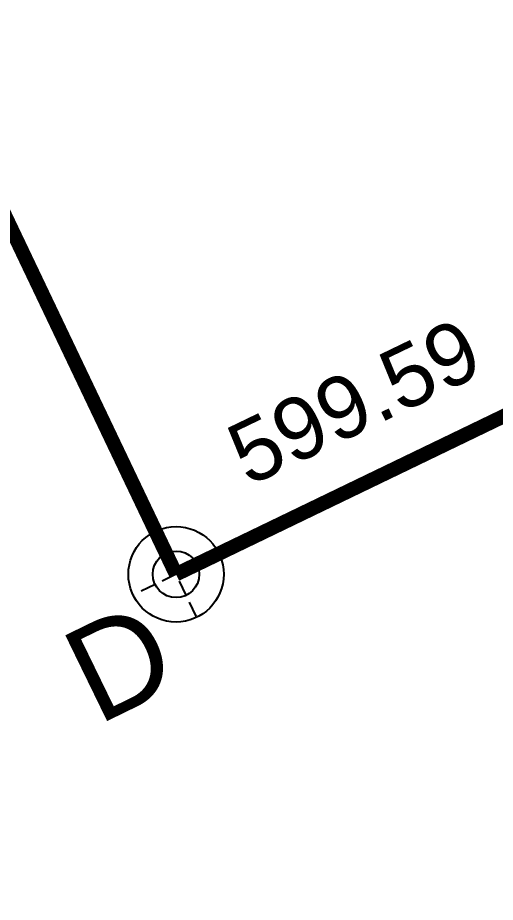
# Model space of a CAD drawing. Header units: metres. Extents: x 679716 to 681053, y 2749449 to 2750332.
# Drawn here: x 680081.37 to 680091.39, y 2749726.75 to 2749745.29 of the extents above; entities that cross this region are included whole.
import ezdxf
from ezdxf.enums import TextEntityAlignment as Align

# ---------------------------------------------------------------- set-up
doc = ezdxf.new("R2010")
doc.units = ezdxf.units.M
doc.linetypes.add('DASHEDX2', pattern=[1.5, 1, -0.5])
doc.layers.add('01-TX-Guideline Altimetry 1000', color=32, linetype='Continuous')
doc.layers.add('01-TX-Length Dimensions 250', color=80, linetype='Continuous')
doc.layers.add('02-L-Guideline Axis', color=34, linetype='DASHEDX2', lineweight=50, true_color=0xa55200)
doc.styles.add('E100', font='verdana.ttf', dxfattribs={"height": 0.4})
doc.styles.get("Standard").update_dxf_attribs({"font": 'arial.ttf'})
doc.dimstyles.new('E250', dxfattribs={"dimscale": 0.03, "dimtxt": 0.4, "dimasz": 0.5, "dimexe": 0.1, "dimexo": 1, "dimgap": 4, "dimtad": 1, "dimzin": 0, "dimdsep": 46, "dimtxsty": 'E100', "dimblk1": 'LINCOT200', "dimblk2": 'LINCOT200', "dimsah": 1, "dimcen": 0.1, "dimdle": 0.1, "dimse1": 1, "dimse2": 1, "dimclrt": 256, "dimadec": 0, "dimazin": 0, "dimtfac": 0.015385, "dimtofl": 0, "dimtmove": 0, "dimatfit": 3, "dimldrblk": 'LINCOT200', "dimfxl": 1, "dimtolj": 1, "dimtzin": 0, "dimarcsym": 0})

# ---------------------------------------------------------------- blocks, each defined once
blk = doc.blocks.new('LINCOT200')
for p, q in [((0, -10), (0, 10)), ((0, 0), (10, 0))]:
    blk.add_line(p, q)
at = {"const_width": 1.88}
blk.add_lwpolyline([(3.5, -3.5), (-3.5, 3.5)], dxfattribs=at)
blk = doc.blocks.new('*D226')
at = {"layer": '01-TX-Length Dimensions 250', "color": 0, "lineweight": -2, "transparency": 16777216}
blk.add_line((680086.242, 2749766.865), (680083.671, 2749768.295), dxfattribs=at)
at = {"layer": '01-TX-Length Dimensions 250', "color": 0, "lineweight": -2, "transparency": 16777216, "xscale": 0.015, "yscale": 0.015, "zscale": 0.015, "rotation": 150.9177419401079}
blk.add_blockref('LINCOT200', (680083.658, 2749768.302), dxfattribs=at)
at = {"layer": '01-TX-Length Dimensions 250', "transparency": 16777216, "insert": (680085.319, 2749767.755), "char_height": 0.4, "attachment_point": 5, "rotation": 330.9177, "style": 'E100'}
blk.add_mtext('\\A1;R288.85', dxfattribs=at)
blk = doc.blocks.new('*U1074')
at = {"linetype": 'DASHEDX2', "ltscale": 0.5}
for points in [[(0, -1.5), (0, 1.5)], [(1.5, 0), (-1.5, 0)]]:
    blk.add_lwpolyline(points, dxfattribs=at)
blk.add_circle((0, 0), 0.75)
at = {"ltscale": 0.3}
blk.add_attdef('COTES', text='', height=2, dxfattribs=at).set_placement((7.595, 2.526), align=Align.MIDDLE)

msp = doc.modelspace()

# ---------------------------------------------------------------- linework, layer by layer
at = {"color": 3}
msp.add_circle((680084.689, 2749733.627), 1, dxfattribs=at)
at = {"layer": '02-L-Guideline Axis', "const_width": 0.3}
for points in [[(680084.689, 2749733.627), (680623.385, 2749993.274)], [(680084.689, 2749733.627), (679989.503, 2749933.08)]]:
    msp.add_lwpolyline(points, dxfattribs=at)

# ---------------------------------------------------------------- block references
at = {"layer": '01-TX-Guideline Altimetry 1000', "ltscale": 0.3, "xscale": 0.65, "yscale": 0.65, "zscale": 0.65, "rotation": 25.73366104797413}
msp.add_blockref('*U1074', (680084.689, 2749733.627), dxfattribs=at).add_auto_attribs({'COTES': '599.59'})

# ---------------------------------------------------------------- texts
at = {"color": 3}
msp.add_text('D', height=2, rotation=26, dxfattribs=at).set_placement((680083.037, 2749730.451))

# ---------------------------------------------------------------- dimensions: what is measured, and where the dimension line sits
at = {"layer": '01-TX-Length Dimensions 250'}
dim = msp.add_radius_dim(center=(680336.094, 2749627.9), mpoint=(680083.658, 2749768.302), dimstyle='E250', dxfattribs=at)
dim.commit()
dim.dimension.update_dxf_attribs({"geometry": '*D226', "text_midpoint": (680085.159, 2749767.467), "dimtype": 164})

doc.saveas('drawing.dxf')
